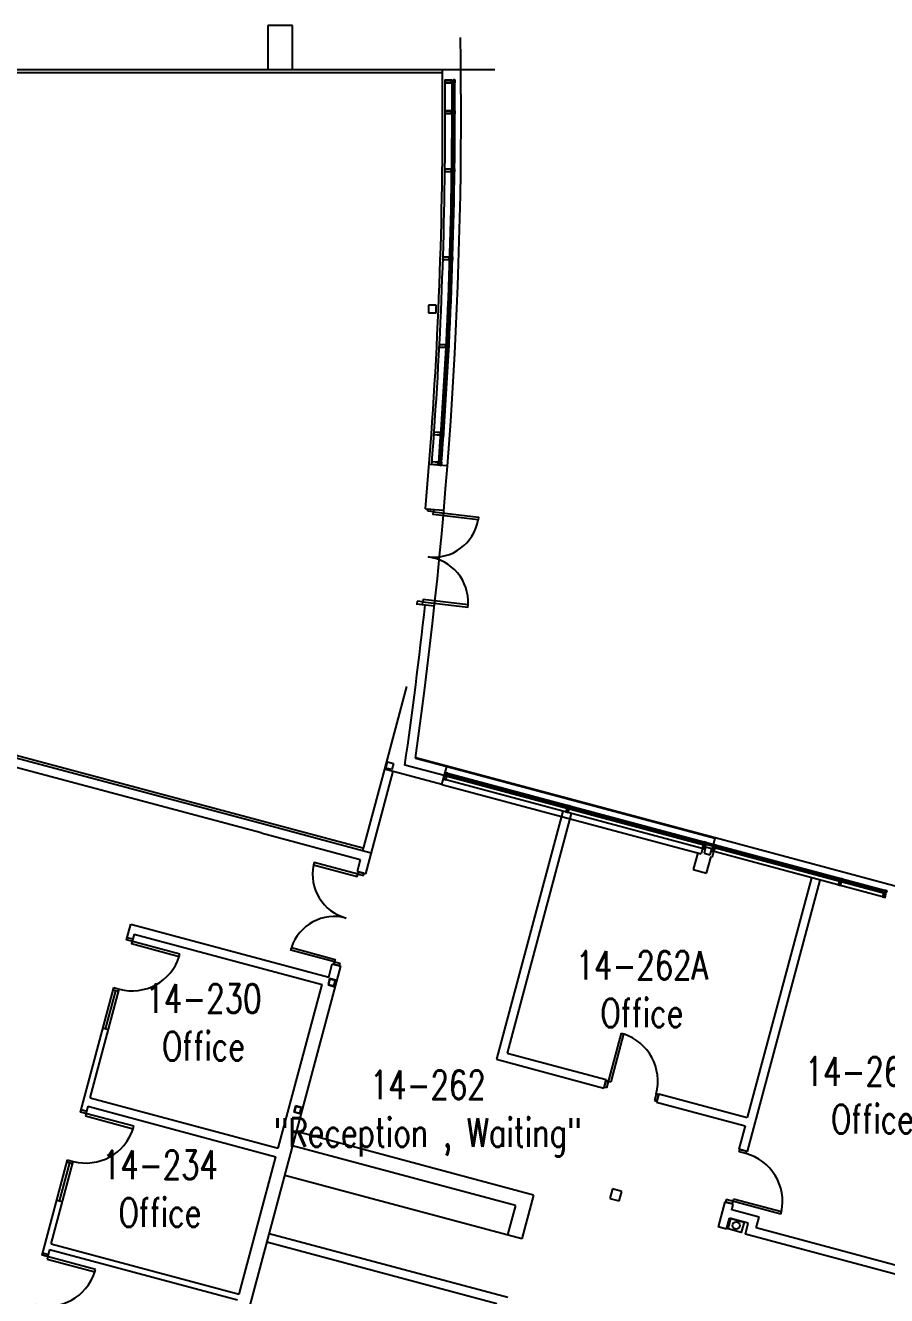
# Model space of a CAD drawing. Extents: x 11182 to 734459, y -1391328 to 152085.
# Drawn here: x 364820 to 382215, y -1370234 to -1344584 of the extents above; entities that cross this region are included whole.
import ezdxf
from ezdxf.enums import TextEntityAlignment as Align

# ---------------------------------------------------------------- set-up
doc = ezdxf.new("R2010")
doc.units = 0
doc.header["$LTSCALE"] = 500
doc.header["$MEASUREMENT"] = 0
for name, color, linetype in [('0_room_data', 7, 'CONTINUOUS'), ('1_Wall_Exist', 251, 'CONTINUOUS'), ('3_Text', 7, 'CONTINUOUS')]:
    doc.layers.add(name, color=color, linetype=linetype)
doc.styles.add('1_200', font='simplex.shx', dxfattribs={"width": 0.75, "height": 460})

# ---------------------------------------------------------------- blocks, each defined once
blk = doc.blocks.new('room_data')
at = {"layer": '3_Text', "style": '1_200', "width": 0.75}
for tag, p in [('ROOMNUM', (0, 0)), ('ROOMUSE', (0, -575))]:
    blk.add_attdef(tag, text='', height=345, dxfattribs=at).set_placement(p, align=Align.MIDDLE_CENTER)

msp = doc.modelspace()

# ---------------------------------------------------------------- linework, layer by layer
at = {"layer": '1_Wall_Exist'}
for p, q in [((370216, -1344584), (369716, -1344584)), ((369716, -1344584), (369716, -1345484)), ((370216, -1345484), (370216, -1344584)), ((374299, -1345484), (352160, -1345484)), ((353765, -1345534), (373247, -1345534)), ((373247, -1345675), (373247, -1345484)), ((373247, -1346305), (373247, -1345675)), ((373300, -1346305), (373300, -1345747)), ((373437, -1346306), (373437, -1345723)), ((373463, -1346306), (373463, -1345723)), ((373464, -1345720), (373464, -1345713)), ((373494, -1346306), (373494, -1345746)), ((373464, -1346329), (373464, -1346345)), ((373457, -1347507), (373457, -1347519)), ((373418, -1349284), (373418, -1349296)), ((373114, -1350233), (372962, -1350233)), ((372962, -1350233), (372962, -1350385)), ((373114, -1350385), (373114, -1350233)), ((372962, -1350385), (373114, -1350385)), ((373345, -1351054), (373344, -1351070)), ((373237, -1352839), (373237, -1352831)), ((373345, -1353477), (372974, -1353449)), ((372900, -1354344), (373271, -1354376)), ((372713, -1356263), (373083, -1356303)), ((371638, -1361202), (354537, -1356623)), ((372516, -1357935), (372070, -1359601)), ((369628, -1360715), (360852, -1358378)), ((369582, -1360887), (362760, -1359073)), ((372102, -1359580), (372135, -1359457)), ((372135, -1359457), (372257, -1359490)), ((372696, -1359380), (373330, -1359550)), ((378750, -1360992), (372706, -1359374)), ((372070, -1359601), (371628, -1361251)), ((372244, -1359647), (371691, -1361714)), ((373233, -1359912), (372070, -1359601)), ((372224, -1359613), (372102, -1359580)), ((372257, -1359490), (372224, -1359613)), ((373281, -1359734), (372483, -1359521)), ((373233, -1359912), (373330, -1359550)), ((373323, -1359708), (373307, -1359704)), ((373315, -1359735), (378526, -1361130)), ((373322, -1359711), (378532, -1361106)), ((373330, -1359550), (378747, -1361000)), ((373347, -1359684), (382170, -1362046)), ((373233, -1359912), (378472, -1361311)), ((378490, -1361205), (373262, -1359805)), ((375674, -1360451), (374332, -1365462)), ((375846, -1360497), (374550, -1365336)), ((371802, -1361297), (369628, -1360715)), ((371581, -1361435), (369579, -1360899)), ((378683, -1361248), (378749, -1361001)), ((385387, -1362768), (378750, -1360992)), ((378497, -1361206), (378469, -1361311)), ((378560, -1361177), (378527, -1361300)), ((378550, -1361108), (378535, -1361104)), ((378553, -1361112), (378553, -1361114)), ((378721, -1361157), (378553, -1361112)), ((378553, -1361114), (378720, -1361158)), ((378683, -1361210), (378560, -1361177)), ((378650, -1361333), (378683, -1361210)), ((382134, -1362180), (378679, -1361255)), ((378696, -1361371), (378724, -1361267)), ((378720, -1361158), (378721, -1361157)), ((378742, -1361159), (378726, -1361155)), ((378733, -1361185), (382172, -1362106)), ((378739, -1361161), (382178, -1362082)), ((371581, -1361435), (371519, -1361668)), ((378400, -1361292), (378309, -1361630)), ((378400, -1361292), (378469, -1361311)), ((378527, -1361300), (378650, -1361333)), ((378578, -1361702), (378668, -1361364)), ((378668, -1361364), (378696, -1361371)), ((371519, -1361668), (371691, -1361714)), ((378309, -1361630), (378578, -1361702)), ((380697, -1361795), (379401, -1366635)), ((380869, -1361842), (379401, -1367323)), ((381297, -1361843), (381282, -1361839)), ((382183, -1362080), (382194, -1362083)), ((366947, -1362731), (370947, -1363802)), ((367015, -1362934), (370811, -1363950)), ((366712, -1380309), (371191, -1363580)), ((370947, -1363802), (371019, -1363534)), ((371019, -1363534), (371191, -1363580)), ((370965, -1363834), (370932, -1363956)), ((371088, -1363866), (370965, -1363834)), ((366130, -1366240), (366717, -1364045)), ((366441, -1364851), (366647, -1364078)), ((369926, -1367257), (370811, -1363950)), ((370932, -1363956), (371055, -1363989)), ((370972, -1363845), (370944, -1363950)), ((370944, -1363950), (371048, -1363977)), ((371076, -1363873), (370972, -1363845)), ((371048, -1363977), (371076, -1363873)), ((371055, -1363989), (371088, -1363866)), ((366498, -1364866), (366384, -1364835)), ((376853, -1364937), (376559, -1366039)), ((374550, -1365336), (376551, -1365872)), ((374332, -1365462), (376505, -1366044)), ((376551, -1365872), (376505, -1366044)), ((366130, -1366240), (369926, -1367257)), ((370277, -1366403), (370244, -1366526)), ((370400, -1366436), (370277, -1366403)), ((377614, -1366157), (377568, -1366328)), ((377568, -1366328), (379355, -1366807)), ((377614, -1366157), (379401, -1366635)), ((366083, -1366412), (366032, -1366606)), ((366083, -1366412), (369880, -1367429)), ((370244, -1366526), (370367, -1366559)), ((370283, -1366413), (370254, -1366520)), ((370254, -1366520), (370361, -1366549)), ((370390, -1366442), (370283, -1366413)), ((370361, -1366549), (370390, -1366442)), ((370367, -1366559), (370400, -1366436)), ((379355, -1366807), (379229, -1367277)), ((375085, -1368205), (370296, -1366923)), ((369136, -1370207), (369880, -1367429)), ((374717, -1368417), (370218, -1367212)), ((379401, -1367323), (379229, -1367277)), ((365340, -1369191), (365786, -1367523)), ((365509, -1368329), (365716, -1367556)), ((374848, -1369088), (370059, -1367806)), ((376675, -1368078), (376623, -1368271)), ((376868, -1368130), (376675, -1368078)), ((376816, -1368323), (376868, -1368130)), ((365566, -1368344), (365452, -1368314)), ((374717, -1368417), (374558, -1369010)), ((375085, -1368205), (374848, -1369088)), ((376623, -1368271), (376816, -1368323)), ((378945, -1368340), (378810, -1368845)), ((379117, -1368386), (378945, -1368340)), ((380078, -1368591), (378976, -1368296)), ((379086, -1368500), (379117, -1368386)), ((378982, -1368891), (379040, -1368672)), ((379421, -1368774), (379040, -1368672)), ((379639, -1368648), (379086, -1368500)), ((379580, -1368867), (379639, -1368648)), ((378982, -1368891), (378810, -1368845)), ((379362, -1368993), (379421, -1368774)), ((383107, -1369811), (379580, -1368867)), ((365340, -1369191), (369136, -1370207)), ((374344, -1370400), (369698, -1369156)), ((374562, -1370274), (369744, -1368984)), ((383061, -1369983), (379362, -1368993)), ((365309, -1369305), (365257, -1369498)), ((365309, -1369305), (369106, -1370321))]:
    msp.add_line(p, q, dxfattribs=at)
at = {"layer": '1_Wall_Exist', "elevation": 0}
for points in [[(373470, -1345725), (373428, -1345725), (373428, -1345743, -0.414214), (373428, -1345744), (373427, -1345744), (373427, -1345743), (373424, -1345743, 0.414214), (373422, -1345745), (373422, -1345745, 0.414214), (373424, -1345747), (373427, -1345747), (373427, -1345746), (373428, -1345746, -0.414214), (373428, -1345747), (373428, -1345749), (373300, -1345749), (373300, -1345685), (373428, -1345685), (373428, -1345686), (373427, -1345687), (373427, -1345687), (373427, -1345686), (373424, -1345686, 0.414214), (373422, -1345688), (373422, -1345689, 0.414214), (373424, -1345690), (373427, -1345690), (373427, -1345689), (373427, -1345689, -0.414214), (373428, -1345690), (373428, -1345709), (373464, -1345709), (373464, -1345713), (373464, -1345713), (373463, -1345714), (373463, -1345714), (373462, -1345713), (373462, -1345713), (373461, -1345714), (373461, -1345714), (373461, -1345713), (373460, -1345713), (373460, -1345714), (373460, -1345714), (373459, -1345713), (373459, -1345713), (373458, -1345714), (373458, -1345714), (373457, -1345713), (373457, -1345713), (373457, -1345714), (373456, -1345714), (373456, -1345713), (373456, -1345713), (373455, -1345714), (373455, -1345714), (373454, -1345713), (373454, -1345713), (373453, -1345714), (373453, -1345714), (373453, -1345713), (373452, -1345713), (373452, -1345714), (373452, -1345714), (373451, -1345713), (373451, -1345713), (373450, -1345714), (373450, -1345714), (373449, -1345713), (373449, -1345713), (373449, -1345714), (373448, -1345714), (373448, -1345713, 0.627131), (373449, -1345720), (373449, -1345720), (373449, -1345720), (373450, -1345720), (373450, -1345720), (373451, -1345720), (373451, -1345720), (373452, -1345720), (373452, -1345720), (373452, -1345720), (373453, -1345720), (373453, -1345720), (373453, -1345720), (373454, -1345720), (373454, -1345720), (373455, -1345720), (373455, -1345720), (373456, -1345720), (373456, -1345720), (373456, -1345720), (373457, -1345720), (373457, -1345720), (373457, -1345720), (373458, -1345720), (373458, -1345720), (373459, -1345720), (373459, -1345720), (373460, -1345720), (373460, -1345720), (373460, -1345720), (373461, -1345720), (373461, -1345720), (373461, -1345720), (373462, -1345720), (373462, -1345720), (373463, -1345720), (373463, -1345720), (373464, -1345720), (373464, -1345720), (373464, -1345720), (373464, -1345725)], [(373470, -1345721), (373466, -1345721, -0.414214), (373465, -1345720), (373465, -1345713, -0.414214), (373466, -1345713), (373470, -1345713), (373470, -1345709), (373464, -1345709)], [(373473, -1345686, 1), (373476, -1345687), (373484, -1345690, -0.297334), (373484, -1345691), (373484, -1345692, -0.541623), (373483, -1345693), (373479, -1345691, 0.104064), (373478, -1345691), (373475, -1345691, 0.414214), (373474, -1345692), (373474, -1345716), (373473, -1345717), (373474, -1345717), (373474, -1345741, 0.414214), (373475, -1345742), (373478, -1345742), (373479, -1345742), (373483, -1345740, -0.541623), (373484, -1345741), (373484, -1345742, -0.297334), (373484, -1345743), (373476, -1345746, 1), (373473, -1345747), (373470, -1345747), (373468, -1345746), (373468, -1345746), (373470, -1345746), (373470, -1345687), (373468, -1345687), (373468, -1345687), (373470, -1345686), (373473, -1345686)], [(373473, -1345686, 1.25595), (373476, -1345687), (373492, -1345687), (373492, -1345746), (373476, -1345746, 1.25595), (373473, -1345747), (373471, -1345747, 0.36397), (373470, -1345748), (373470, -1345748), (373494, -1345748), (373494, -1345685), (373470, -1345685), (373470, -1345685, 0.36397), (373471, -1345686)]]:
    msp.add_lwpolyline(points, format="xyb", dxfattribs=at)
for points in [[(373419, -1345743), (373419, -1345745), (373304, -1345746), (373303, -1345688), (373419, -1345688), (373419, -1345691, 0.414214), (373422, -1345693), (373425, -1345693), (373425, -1345740), (373422, -1345740, 0.414214)], [(373442, -1345720, -0.414214), (373441, -1345721), (373429, -1345721, -0.414214), (373428, -1345720), (373428, -1345713, -0.414214), (373429, -1345712), (373441, -1345712, -0.414214), (373442, -1345713)]]:
    msp.add_lwpolyline(points, format="xyb", close=True, dxfattribs=at)
for points in [[(373464, -1345722), (373464, -1345725)], [(376853, -1364937), (376902, -1364950), (376643, -1365916)], [(376559, -1366039), (376510, -1366026), (376546, -1365890), (376643, -1365916)], [(378976, -1368296), (378963, -1368345), (379099, -1368381), (379124, -1368284)], [(380078, -1368591), (380090, -1368543), (379124, -1368284)]]:
    msp.add_lwpolyline(points, dxfattribs=at)
at = {"layer": '1_Wall_Exist'}
for points in [[(373470, -1346345), (373428, -1346345), (373428, -1346364, -0.414214), (373427, -1346364), (373427, -1346364), (373427, -1346364), (373424, -1346364, 0.414214), (373422, -1346365), (373422, -1346366, 0.414214), (373424, -1346368), (373427, -1346368), (373427, -1346367), (373427, -1346367, -0.414214), (373428, -1346368), (373428, -1346369), (373300, -1346369), (373300, -1346305), (373428, -1346305), (373428, -1346307), (373427, -1346308), (373427, -1346308), (373427, -1346307), (373424, -1346307, 0.414214), (373422, -1346309), (373422, -1346309, 0.414214), (373424, -1346311), (373427, -1346311), (373427, -1346310), (373427, -1346310, -0.414214), (373428, -1346311), (373428, -1346329), (373470, -1346329)], [(373464, -1346334), (373463, -1346334), (373463, -1346334), (373463, -1346334), (373462, -1346334), (373462, -1346334), (373461, -1346334), (373461, -1346334), (373461, -1346334), (373460, -1346334), (373460, -1346334), (373459, -1346334), (373459, -1346334), (373459, -1346334), (373458, -1346334), (373458, -1346334), (373457, -1346334), (373457, -1346334), (373457, -1346334), (373456, -1346334), (373456, -1346334), (373455, -1346334), (373455, -1346334), (373455, -1346334), (373454, -1346334), (373454, -1346334), (373453, -1346334), (373453, -1346334), (373453, -1346334), (373452, -1346334), (373452, -1346334), (373451, -1346334), (373451, -1346334), (373451, -1346334), (373450, -1346334), (373450, -1346334), (373449, -1346334), (373449, -1346334), (373449, -1346334), (373448, -1346334), (373448, -1346334, 0.627131), (373449, -1346341), (373449, -1346340), (373449, -1346340), (373450, -1346341), (373450, -1346341), (373451, -1346340), (373451, -1346340), (373451, -1346341), (373452, -1346341), (373452, -1346340), (373453, -1346340), (373453, -1346341), (373453, -1346341), (373454, -1346340), (373454, -1346340), (373455, -1346341), (373455, -1346341), (373455, -1346340), (373456, -1346340), (373456, -1346341), (373457, -1346341), (373457, -1346340), (373457, -1346340), (373458, -1346341), (373458, -1346341), (373459, -1346340), (373459, -1346340), (373459, -1346341), (373460, -1346341), (373460, -1346340), (373461, -1346340), (373461, -1346341), (373461, -1346341), (373462, -1346340), (373462, -1346340), (373463, -1346341), (373463, -1346341), (373463, -1346340), (373464, -1346340), (373464, -1346341)], [(373470, -1346341), (373466, -1346341, -0.414214), (373465, -1346341), (373465, -1346334, -0.414214), (373466, -1346333), (373470, -1346333)], [(373473, -1346368), (373470, -1346368), (373468, -1346367), (373468, -1346367), (373470, -1346367), (373470, -1346308), (373468, -1346308), (373468, -1346307), (373470, -1346306), (373473, -1346307, 1), (373476, -1346307), (373484, -1346311, -0.297334), (373484, -1346312), (373484, -1346313, -0.541623), (373483, -1346314), (373479, -1346312, 0.104064), (373478, -1346312), (373474, -1346312, 0.414214), (373473, -1346313), (373474, -1346337), (373473, -1346337), (373474, -1346338), (373474, -1346362, 0.414214), (373475, -1346363), (373478, -1346363), (373479, -1346363), (373483, -1346361, -0.541623), (373484, -1346362), (373484, -1346363, -0.297334), (373484, -1346364), (373476, -1346367, 1), (373473, -1346368)], [(373471, -1346368, 0.36397), (373470, -1346369), (373470, -1346369), (373494, -1346369), (373494, -1346306), (373470, -1346306), (373470, -1346306, 0.36397), (373471, -1346307), (373473, -1346307), (373476, -1346307), (373492, -1346307), (373492, -1346367), (373476, -1346367, 1.25595), (373473, -1346368)], [(373463, -1347519), (373421, -1347519), (373421, -1347537, -0.414214), (373420, -1347538), (373420, -1347538), (373420, -1347537), (373417, -1347537, 0.414214), (373415, -1347539), (373415, -1347540, 0.414214), (373417, -1347541), (373420, -1347541), (373420, -1347541), (373420, -1347541, -0.414214), (373421, -1347541), (373421, -1347543), (373293, -1347541), (373294, -1347477), (373422, -1347479), (373422, -1347480), (373421, -1347481), (373420, -1347481), (373420, -1347480), (373417, -1347480, 0.414214), (373416, -1347482), (373416, -1347483, 0.414214), (373417, -1347484), (373420, -1347484), (373420, -1347484), (373421, -1347484, -0.414214), (373422, -1347485), (373421, -1347503), (373463, -1347503)], [(373457, -1347503), (373457, -1347507), (373457, -1347507), (373456, -1347508), (373456, -1347508), (373455, -1347507), (373455, -1347507), (373454, -1347508), (373454, -1347508), (373454, -1347507), (373453, -1347507), (373453, -1347508), (373453, -1347508), (373452, -1347507), (373452, -1347507), (373451, -1347508), (373451, -1347508), (373450, -1347507), (373450, -1347507), (373450, -1347508), (373449, -1347508), (373449, -1347507), (373449, -1347507), (373448, -1347508), (373448, -1347508), (373447, -1347507), (373447, -1347507), (373446, -1347508), (373446, -1347508), (373446, -1347507), (373445, -1347507), (373445, -1347508), (373445, -1347508), (373444, -1347507), (373444, -1347507), (373443, -1347508), (373443, -1347508), (373442, -1347507), (373442, -1347507), (373442, -1347508), (373441, -1347508), (373441, -1347508, 0.627131), (373442, -1347515), (373442, -1347514), (373442, -1347514), (373443, -1347515), (373443, -1347515), (373444, -1347514), (373444, -1347514), (373444, -1347515), (373445, -1347515), (373445, -1347514), (373446, -1347514), (373446, -1347515), (373446, -1347515), (373447, -1347514), (373447, -1347514), (373448, -1347515), (373448, -1347515), (373448, -1347514), (373449, -1347514), (373449, -1347515), (373450, -1347515), (373450, -1347514), (373450, -1347514), (373451, -1347515), (373451, -1347515), (373452, -1347514), (373452, -1347514), (373452, -1347515), (373453, -1347515), (373453, -1347514), (373454, -1347514), (373454, -1347515), (373454, -1347515), (373455, -1347514), (373455, -1347514), (373456, -1347515), (373456, -1347515), (373456, -1347514), (373457, -1347514), (373457, -1347515)], [(373463, -1347515), (373459, -1347515, -0.414214), (373458, -1347515), (373458, -1347508, -0.414214), (373459, -1347507), (373463, -1347507)], [(373424, -1349296), (373382, -1349295), (373381, -1349313, -0.414214), (373381, -1349314), (373380, -1349314), (373380, -1349313), (373377, -1349313, 0.414214), (373375, -1349315), (373375, -1349316, 0.414214), (373377, -1349317), (373380, -1349317), (373380, -1349317), (373380, -1349317, -0.414214), (373381, -1349318), (373381, -1349319), (373253, -1349315), (373255, -1349251), (373383, -1349255), (373383, -1349257), (373382, -1349257), (373382, -1349257), (373382, -1349257), (373379, -1349257, 0.414214), (373377, -1349258), (373377, -1349259, 0.414214), (373379, -1349261), (373382, -1349261), (373382, -1349260), (373382, -1349260, -0.414214), (373383, -1349261), (373382, -1349279), (373424, -1349280)], [(373418, -1349280), (373418, -1349284), (373417, -1349284), (373417, -1349285), (373417, -1349285), (373416, -1349284), (373416, -1349284), (373415, -1349285), (373415, -1349285), (373415, -1349284), (373414, -1349284), (373414, -1349285), (373413, -1349285), (373413, -1349284), (373413, -1349284), (373412, -1349285), (373412, -1349285), (373411, -1349284), (373411, -1349284), (373411, -1349285), (373410, -1349285), (373410, -1349284), (373409, -1349284), (373409, -1349285), (373409, -1349285), (373408, -1349284), (373408, -1349284), (373407, -1349285), (373407, -1349285), (373407, -1349284), (373406, -1349284), (373406, -1349285), (373405, -1349285), (373405, -1349284), (373405, -1349284), (373404, -1349285), (373404, -1349285), (373403, -1349284), (373403, -1349284), (373403, -1349285), (373402, -1349285), (373402, -1349284, 0.627131), (373403, -1349291), (373403, -1349291), (373403, -1349291), (373404, -1349292), (373404, -1349292), (373404, -1349291), (373405, -1349291), (373405, -1349292), (373406, -1349292), (373406, -1349291), (373406, -1349291), (373407, -1349292), (373407, -1349292), (373408, -1349291), (373408, -1349291), (373408, -1349292), (373409, -1349292), (373409, -1349291), (373410, -1349291), (373410, -1349292), (373410, -1349292), (373411, -1349291), (373411, -1349291), (373412, -1349292), (373412, -1349292), (373412, -1349291), (373413, -1349291), (373413, -1349292), (373414, -1349292), (373414, -1349291), (373414, -1349291), (373415, -1349292), (373415, -1349292), (373416, -1349291), (373416, -1349291), (373416, -1349292), (373417, -1349292), (373417, -1349291), (373418, -1349291), (373418, -1349292)], [(373424, -1349296), (373424, -1349292), (373420, -1349292, -0.414214), (373419, -1349291), (373419, -1349285, -0.414214), (373420, -1349284), (373424, -1349284)], [(373350, -1351070), (373308, -1351068), (373307, -1351086, -0.414214), (373307, -1351087), (373306, -1351087), (373306, -1351086), (373303, -1351086, 0.414214), (373301, -1351088), (373301, -1351088, 0.414214), (373303, -1351090), (373306, -1351090), (373306, -1351090), (373306, -1351090, -0.414214), (373307, -1351090), (373307, -1351092), (373179, -1351085), (373183, -1351022), (373310, -1351028), (373310, -1351030), (373310, -1351030), (373309, -1351030), (373309, -1351030), (373306, -1351029, 0.414214), (373304, -1351031), (373304, -1351032, 0.414214), (373306, -1351033), (373309, -1351034), (373309, -1351033), (373309, -1351033, -0.414214), (373310, -1351034), (373309, -1351052), (373351, -1351054)], [(373345, -1351058), (373344, -1351058), (373344, -1351059), (373343, -1351059), (373343, -1351058), (373343, -1351058), (373342, -1351059), (373342, -1351059), (373341, -1351058), (373341, -1351058), (373340, -1351059), (373340, -1351059), (373340, -1351058), (373339, -1351058), (373339, -1351059), (373339, -1351059), (373338, -1351058), (373338, -1351058), (373337, -1351059), (373337, -1351058), (373336, -1351058), (373336, -1351058), (373336, -1351058), (373335, -1351058), (373335, -1351058), (373335, -1351058), (373334, -1351058), (373334, -1351058), (373333, -1351057), (373333, -1351057), (373332, -1351058), (373332, -1351058), (373332, -1351057), (373331, -1351057), (373331, -1351058), (373331, -1351058), (373330, -1351057), (373330, -1351057), (373329, -1351058), (373329, -1351058), (373329, -1351058, 0.627131), (373329, -1351065), (373329, -1351064), (373330, -1351064), (373330, -1351065), (373330, -1351065), (373331, -1351064), (373331, -1351064), (373332, -1351065), (373332, -1351065), (373333, -1351064), (373333, -1351064), (373333, -1351065), (373334, -1351065), (373334, -1351064), (373335, -1351064), (373335, -1351065), (373335, -1351065), (373336, -1351064), (373336, -1351064), (373337, -1351065), (373337, -1351065), (373337, -1351064), (373338, -1351064), (373338, -1351065), (373338, -1351065), (373339, -1351065), (373339, -1351065), (373340, -1351065), (373340, -1351065), (373341, -1351065), (373341, -1351065), (373341, -1351065), (373342, -1351066), (373342, -1351065), (373343, -1351065), (373343, -1351066), (373343, -1351066), (373344, -1351065), (373344, -1351065), (373345, -1351066)], [(373351, -1351066), (373346, -1351066, -0.414214), (373346, -1351065), (373346, -1351059, -0.414214), (373347, -1351058), (373351, -1351058)], [(373352, -1351093), (373349, -1351093), (373347, -1351092), (373347, -1351091), (373349, -1351091), (373352, -1351033), (373350, -1351033), (373350, -1351032), (373352, -1351031), (373355, -1351032, 1), (373358, -1351033), (373366, -1351036, -0.297334), (373366, -1351037), (373366, -1351039, -0.541623), (373365, -1351039), (373360, -1351037, 0.104064), (373360, -1351037), (373356, -1351037, 0.414214), (373355, -1351038), (373354, -1351062), (373353, -1351062), (373354, -1351063), (373353, -1351087, 0.414214), (373354, -1351088), (373357, -1351088), (373358, -1351088), (373362, -1351086, -0.541623), (373363, -1351087), (373363, -1351088, -0.297334), (373363, -1351089), (373355, -1351092, 1), (373352, -1351093)], [(373350, -1351093, 0.36397), (373349, -1351094), (373349, -1351094), (373373, -1351095), (373376, -1351032), (373352, -1351030), (373352, -1351031, 0.36397), (373353, -1351031), (373355, -1351032), (373358, -1351033), (373374, -1351033), (373371, -1351093), (373355, -1351092, 1.25595), (373352, -1351093)], [(373243, -1352866), (373241, -1352867), (373239, -1352865), (373239, -1352865), (373241, -1352865), (373245, -1352807), (373243, -1352806), (373243, -1352806), (373245, -1352805), (373248, -1352806, 1), (373251, -1352806), (373258, -1352810, -0.297334), (373259, -1352811), (373259, -1352813, -0.541623), (373257, -1352813), (373253, -1352811, 0.104064), (373253, -1352811), (373249, -1352811, 0.414214), (373248, -1352812), (373246, -1352836), (373246, -1352836), (373246, -1352836), (373244, -1352860, 0.414214), (373245, -1352861), (373249, -1352862), (373249, -1352862), (373254, -1352860, -0.541623), (373255, -1352861), (373255, -1352862, -0.297334), (373254, -1352863), (373247, -1352866, 1), (373243, -1352866)], [(373241, -1352867, 0.36397), (373241, -1352867), (373241, -1352867), (373264, -1352869), (373269, -1352806), (373245, -1352804), (373245, -1352804, 0.36397), (373246, -1352805), (373248, -1352806), (373251, -1352806), (373267, -1352808), (373263, -1352867), (373247, -1352866, 1.25595), (373243, -1352866)], [(373237, -1352840), (373236, -1352843), (373242, -1352844), (373243, -1352840), (373238, -1352839, -0.414214), (373238, -1352839), (373238, -1352832, -0.414214), (373239, -1352831), (373243, -1352832), (373244, -1352828), (373238, -1352827)], [(373198, -1353442), (373156, -1353439), (373155, -1353457, -0.414214), (373154, -1353458), (373154, -1353458), (373154, -1353457), (373151, -1353457, 0.414214), (373149, -1353458), (373149, -1353459, 0.414214), (373150, -1353461), (373153, -1353461), (373153, -1353460), (373154, -1353460, -0.414214), (373155, -1353461), (373155, -1353463), (373027, -1353453), (373032, -1353389), (373159, -1353399), (373159, -1353400), (373159, -1353401), (373158, -1353401), (373158, -1353400), (373155, -1353400, 0.414214), (373153, -1353402), (373153, -1353402, 0.414214), (373155, -1353404), (373158, -1353404), (373158, -1353404), (373158, -1353404, -0.414214), (373159, -1353405), (373158, -1353423), (373199, -1353426)], [(373193, -1353430), (373192, -1353430), (373192, -1353430), (373192, -1353430), (373191, -1353430), (373191, -1353430), (373190, -1353430), (373190, -1353430), (373190, -1353429), (373189, -1353429), (373189, -1353430), (373188, -1353430), (373188, -1353429), (373188, -1353429), (373187, -1353430), (373187, -1353430), (373186, -1353429), (373186, -1353429), (373185, -1353430), (373185, -1353430), (373185, -1353429), (373184, -1353429), (373184, -1353430), (373184, -1353430), (373183, -1353429), (373183, -1353429), (373182, -1353430), (373182, -1353430), (373182, -1353429), (373181, -1353429), (373181, -1353430), (373180, -1353430), (373180, -1353429), (373180, -1353429), (373179, -1353429), (373179, -1353429), (373178, -1353429), (373178, -1353429), (373178, -1353429), (373177, -1353429), (373177, -1353429, 0.627131), (373177, -1353436), (373178, -1353435), (373178, -1353435), (373178, -1353436), (373179, -1353436), (373179, -1353435), (373179, -1353435), (373180, -1353436), (373180, -1353436), (373181, -1353436), (373181, -1353436), (373181, -1353436), (373182, -1353436), (373182, -1353436), (373183, -1353436), (373183, -1353437), (373183, -1353437), (373184, -1353436), (373184, -1353436), (373185, -1353437), (373185, -1353437), (373186, -1353436), (373186, -1353436), (373186, -1353437), (373187, -1353437), (373187, -1353436), (373187, -1353436), (373188, -1353437), (373188, -1353437), (373189, -1353436), (373189, -1353436), (373189, -1353437), (373190, -1353437), (373190, -1353436), (373191, -1353436), (373191, -1353437), (373191, -1353437), (373192, -1353436), (373192, -1353436), (373193, -1353437)], [(373199, -1353438), (373194, -1353438, -0.414214), (373194, -1353437), (373194, -1353430, -0.414214), (373195, -1353430), (373199, -1353430)], [(373204, -1353404, 1), (373207, -1353405), (373214, -1353409, -0.297334), (373215, -1353409), (373215, -1353411, -0.541623), (373213, -1353412), (373209, -1353409, 0.104064), (373209, -1353409), (373205, -1353409, 0.414214), (373204, -1353410), (373202, -1353434), (373202, -1353434), (373202, -1353435), (373200, -1353458, 0.414214), (373201, -1353460), (373205, -1353460), (373205, -1353460), (373210, -1353458, -0.541623), (373211, -1353459), (373211, -1353461, -0.297334), (373210, -1353461), (373202, -1353464, 1), (373199, -1353464), (373197, -1353465), (373195, -1353464), (373195, -1353463), (373197, -1353463), (373201, -1353405), (373199, -1353405), (373199, -1353404), (373201, -1353403), (373204, -1353404)], [(373204, -1353404, 1.25595), (373207, -1353405), (373223, -1353406), (373219, -1353465), (373203, -1353464, 1.25595), (373199, -1353465), (373197, -1353465, 0.36397), (373196, -1353465), (373196, -1353466), (373220, -1353468), (373225, -1353404), (373201, -1353402), (373201, -1353402, 0.36397), (373202, -1353403)]]:
    msp.add_lwpolyline(points, format="xyb", dxfattribs=at)
for points in [[(373419, -1346363), (373419, -1346366), (373303, -1346366), (373303, -1346309), (373419, -1346309), (373419, -1346311, 0.414214), (373422, -1346314), (373425, -1346314), (373425, -1346361), (373422, -1346361, 0.414214)], [(373442, -1346341, -0.414214), (373441, -1346342), (373429, -1346342, -0.414214), (373428, -1346341), (373428, -1346334, -0.414214), (373429, -1346333), (373441, -1346333, -0.414214), (373442, -1346334)], [(373412, -1347537), (373412, -1347540), (373296, -1347538), (373297, -1347481), (373412, -1347482), (373412, -1347485, 0.414214), (373415, -1347488), (373418, -1347488), (373418, -1347534), (373415, -1347534, 0.414214)], [(373435, -1347515, -0.414214), (373434, -1347516), (373422, -1347516, -0.414214), (373421, -1347515), (373421, -1347507, -0.414214), (373422, -1347506), (373434, -1347506, -0.414214), (373435, -1347507)], [(373471, -1347537, 0.104064), (373471, -1347537), (373476, -1347535, -0.541623), (373477, -1347536), (373477, -1347537, -0.297334), (373476, -1347538), (373469, -1347541, 1), (373466, -1347542), (373463, -1347542), (373461, -1347541), (373461, -1347541), (373463, -1347541), (373464, -1347482), (373462, -1347482), (373462, -1347481), (373464, -1347480), (373466, -1347481, 1), (373470, -1347482), (373477, -1347485, -0.297334), (373478, -1347486), (373478, -1347487, -0.541623), (373476, -1347488), (373472, -1347486, 0.104064), (373472, -1347486), (373468, -1347486, 0.414214), (373467, -1347487), (373467, -1347511), (373466, -1347511), (373466, -1347512), (373466, -1347536, 0.414214), (373467, -1347537)], [(373467, -1347481, 1.25595), (373470, -1347482), (373486, -1347482), (373485, -1347542), (373469, -1347541, 1.25595), (373466, -1347542), (373464, -1347542, 0.36397), (373463, -1347543), (373463, -1347543), (373487, -1347543), (373488, -1347480), (373464, -1347480), (373464, -1347480, 0.36397), (373464, -1347481)], [(373372, -1349313), (373372, -1349316), (373257, -1349312), (373258, -1349254), (373374, -1349258), (373374, -1349261, 0.414214), (373377, -1349264), (373380, -1349264), (373378, -1349310), (373375, -1349310, 0.414214)], [(373396, -1349291, -0.414214), (373395, -1349292), (373383, -1349292, -0.414214), (373382, -1349291), (373382, -1349283, -0.414214), (373383, -1349282), (373395, -1349283, -0.414214), (373396, -1349284)], [(373431, -1349314, 0.104064), (373432, -1349314), (373436, -1349312, -0.541623), (373437, -1349313), (373437, -1349314, -0.297334), (373437, -1349315), (373429, -1349318, 1), (373426, -1349319), (373423, -1349319), (373421, -1349318), (373421, -1349318), (373423, -1349318), (373425, -1349259), (373423, -1349259), (373423, -1349258), (373425, -1349257), (373428, -1349258, 1), (373431, -1349259), (373438, -1349262, -0.297334), (373439, -1349263), (373439, -1349265, -0.541623), (373437, -1349265), (373433, -1349263, 0.104064), (373433, -1349263), (373429, -1349263, 0.414214), (373428, -1349264), (373427, -1349288), (373427, -1349288), (373427, -1349289), (373427, -1349313, 0.414214), (373428, -1349314)], [(373428, -1349258, 1.25595), (373431, -1349259), (373447, -1349259), (373445, -1349319), (373429, -1349318, 1.25595), (373426, -1349319), (373424, -1349319, 0.36397), (373423, -1349320), (373423, -1349320), (373447, -1349321), (373449, -1349257), (373425, -1349257), (373425, -1349257, 0.36397), (373426, -1349258)], [(373298, -1351086), (373298, -1351088), (373183, -1351082), (373186, -1351025), (373301, -1351031), (373301, -1351033, 0.414214), (373304, -1351037), (373307, -1351037), (373304, -1351083), (373301, -1351083, 0.414214)], [(373323, -1351065, -0.414214), (373322, -1351065), (373310, -1351065, -0.414214), (373309, -1351064), (373309, -1351056, -0.414214), (373310, -1351055), (373322, -1351056, -0.414214), (373323, -1351057)], [(373203, -1352802, -0.414214), (373203, -1352803), (373202, -1352803), (373202, -1352802), (373199, -1352802, 0.414214), (373197, -1352803), (373197, -1352804, 0.414214), (373199, -1352806), (373202, -1352806), (373202, -1352805), (373202, -1352805, -0.414214), (373203, -1352806), (373202, -1352825), (373238, -1352827), (373237, -1352831), (373237, -1352831), (373236, -1352832), (373236, -1352832), (373235, -1352831), (373235, -1352831), (373234, -1352832), (373234, -1352832), (373234, -1352831), (373233, -1352831), (373233, -1352832), (373232, -1352832), (373232, -1352831), (373232, -1352831), (373231, -1352832), (373231, -1352832), (373230, -1352831), (373230, -1352831), (373230, -1352832), (373229, -1352832), (373229, -1352831), (373229, -1352831), (373228, -1352832), (373228, -1352832), (373227, -1352831), (373227, -1352831), (373226, -1352831), (373226, -1352831), (373226, -1352831), (373225, -1352831), (373225, -1352831), (373224, -1352831), (373224, -1352830), (373224, -1352830), (373223, -1352831), (373223, -1352831), (373222, -1352830), (373222, -1352830), (373222, -1352831), (373221, -1352831), (373221, -1352831, 0.627131), (373221, -1352838), (373222, -1352837), (373222, -1352837), (373222, -1352838), (373223, -1352838), (373223, -1352837), (373224, -1352837), (373224, -1352838), (373224, -1352838), (373225, -1352837), (373225, -1352837), (373226, -1352838), (373226, -1352838), (373226, -1352837), (373227, -1352837), (373227, -1352838), (373227, -1352838), (373228, -1352838), (373228, -1352838), (373229, -1352838), (373229, -1352838), (373230, -1352838), (373230, -1352838), (373230, -1352839), (373231, -1352839), (373231, -1352838), (373232, -1352838), (373232, -1352839), (373232, -1352839), (373233, -1352838), (373233, -1352838), (373234, -1352839), (373234, -1352839), (373234, -1352838), (373235, -1352838), (373235, -1352839), (373235, -1352839), (373236, -1352838), (373236, -1352838), (373237, -1352839), (373236, -1352843), (373201, -1352840), (373199, -1352859, -0.414214), (373198, -1352859), (373198, -1352859), (373198, -1352859), (373195, -1352858, 0.414214), (373193, -1352860), (373193, -1352861, 0.414214), (373194, -1352862), (373198, -1352863), (373198, -1352862), (373198, -1352862, -0.414214), (373199, -1352863), (373199, -1352864), (373071, -1352854), (373076, -1352791), (373204, -1352801)], [(373190, -1352858), (373190, -1352860), (373074, -1352852), (373079, -1352794), (373194, -1352803), (373194, -1352806, 0.414214), (373197, -1352809), (373200, -1352809), (373196, -1352855), (373193, -1352855, 0.414214)], [(373215, -1352837, -0.414214), (373214, -1352838), (373202, -1352837, -0.414214), (373201, -1352836), (373201, -1352829, -0.414214), (373202, -1352828), (373214, -1352829, -0.414214), (373215, -1352830)], [(373146, -1353456), (373146, -1353459), (373030, -1353450), (373035, -1353392), (373150, -1353401), (373150, -1353404, 0.414214), (373153, -1353407), (373156, -1353407), (373152, -1353454), (373149, -1353453, 0.414214)], [(373171, -1353436, -0.414214), (373170, -1353437), (373158, -1353436, -0.414214), (373157, -1353435), (373157, -1353427, -0.414214), (373158, -1353426), (373170, -1353427, -0.414214), (373171, -1353428)]]:
    msp.add_lwpolyline(points, format="xyb", close=True, dxfattribs=at)
for points in [[(373194, -1353426), (373192, -1353441)], [(367942, -1363337), (366862, -1363048), (366947, -1362731)], [(366875, -1363000), (366989, -1363030)], [(367015, -1362934), (366963, -1363127), (367929, -1363386), (367942, -1363337)], [(367011, -1366816), (365931, -1366527), (366603, -1364014)], [(366704, -1364093), (366590, -1364063)], [(366603, -1364014), (366717, -1364045)], [(365944, -1366478), (366058, -1366509)], [(366032, -1366606), (366998, -1366864), (367011, -1366816)], [(366236, -1369708), (365156, -1369419), (365672, -1367493)], [(365773, -1367572), (365659, -1367541)], [(365672, -1367493), (365786, -1367523)], [(365169, -1369371), (365283, -1369401)], [(365257, -1369498), (366223, -1369756), (366236, -1369708)]]:
    msp.add_lwpolyline(points, dxfattribs=at)
for points in [[(372950, -1354395), (372956, -1354345), (373069, -1354358), (373063, -1354409)], [(373966, -1354567), (373057, -1354459), (373063, -1354409), (373972, -1354517)], [(372733, -1356213), (372727, -1356263), (372841, -1356277), (372847, -1356226)], [(373761, -1356284), (372853, -1356176), (372847, -1356226), (373755, -1356335)], [(370639, -1361537), (371523, -1361774), (371536, -1361725), (370652, -1361488)], [(371646, -1361754), (371659, -1361705), (371549, -1361676), (371536, -1361725)], [(370192, -1363207), (371076, -1363444), (371063, -1363493), (370179, -1363257)], [(371173, -1363523), (371160, -1363572), (371050, -1363542), (371063, -1363493)]]:
    msp.add_lwpolyline(points, close=True, dxfattribs=at)
at = {"layer": '1_Wall_Exist', "flags": 128}
for points in [[(373309, -1359698), (373298, -1359739), (373286, -1359736, 0.414214), (373285, -1359736), (373285, -1359737), (373286, -1359737), (373285, -1359740, -0.414214), (373283, -1359741), (373282, -1359741, -0.414214), (373281, -1359739), (373282, -1359736), (373283, -1359736), (373283, -1359736, 0.414214), (373282, -1359735), (373281, -1359734), (373262, -1359805), (373311, -1359818), (373330, -1359748), (373329, -1359747), (373328, -1359748), (373328, -1359748), (373328, -1359748), (373328, -1359751, -0.414214), (373326, -1359753), (373325, -1359752, -0.414214), (373324, -1359750), (373324, -1359747), (373325, -1359748), (373325, -1359747, 0.414214), (373325, -1359746), (373313, -1359743), (373324, -1359703)], [(373293, -1359694, -0.36397), (373292, -1359694), (373292, -1359694), (373298, -1359671), (373347, -1359684), (373341, -1359707), (373341, -1359707, -0.36397), (373340, -1359706), (373340, -1359704), (373341, -1359701), (373345, -1359685), (373299, -1359673), (373295, -1359689, -1.25595), (373294, -1359692)], [(373294, -1359692), (373293, -1359694), (373293, -1359696), (373294, -1359697), (373294, -1359695), (373338, -1359706), (373338, -1359708), (373339, -1359709), (373340, -1359707), (373340, -1359704, -1), (373340, -1359701), (373339, -1359693, 0.297334), (373339, -1359692), (373337, -1359692, 0.541623), (373336, -1359693), (373337, -1359697, -0.104064), (373337, -1359698), (373336, -1359701, -0.414214), (373334, -1359702), (373318, -1359698), (373317, -1359698), (373317, -1359697), (373300, -1359693, -0.414214), (373299, -1359692), (373300, -1359688), (373300, -1359687), (373303, -1359684, 0.541623), (373303, -1359682), (373301, -1359682, 0.297334), (373300, -1359682), (373295, -1359689, -1), (373294, -1359692)], [(373318, -1359707), (373318, -1359708), (373317, -1359708), (373317, -1359709), (373318, -1359709), (373318, -1359710), (373317, -1359710), (373317, -1359710), (373318, -1359711), (373317, -1359711), (373316, -1359711), (373316, -1359712), (373317, -1359712), (373317, -1359713), (373316, -1359713), (373316, -1359713), (373317, -1359714), (373317, -1359714), (373316, -1359714), (373316, -1359715), (373316, -1359715), (373316, -1359716), (373315, -1359716), (373315, -1359716), (373316, -1359717), (373316, -1359717), (373315, -1359718), (373315, -1359718), (373315, -1359719), (373315, -1359719), (373314, -1359719), (373314, -1359719), (373315, -1359720), (373315, -1359720), (373314, -1359721), (373314, -1359721), (373315, -1359722), (373315, -1359722), (373314, -1359722), (373314, -1359723), (373314, -1359723, -0.627131), (373307, -1359720), (373308, -1359720), (373308, -1359720), (373307, -1359719), (373307, -1359719), (373308, -1359719), (373308, -1359718), (373308, -1359718), (373308, -1359717), (373309, -1359717), (373309, -1359717), (373308, -1359716), (373308, -1359716), (373309, -1359716), (373309, -1359715), (373309, -1359715), (373309, -1359714), (373310, -1359714), (373310, -1359714), (373309, -1359713), (373309, -1359713), (373310, -1359712), (373310, -1359712), (373309, -1359711), (373310, -1359711), (373310, -1359711), (373311, -1359711), (373310, -1359710), (373310, -1359710), (373311, -1359709), (373311, -1359709), (373310, -1359708), (373310, -1359708), (373311, -1359708), (373311, -1359708), (373311, -1359707), (373311, -1359707), (373312, -1359706), (373312, -1359706), (373311, -1359705)], [(373312, -1359699), (373311, -1359704, 0.414214), (373312, -1359705), (373318, -1359706, 0.414214), (373319, -1359706), (373320, -1359702)], [(375782, -1360361), (375771, -1360401), (375759, -1360398, 0.414214), (375758, -1360399), (375758, -1360399), (375759, -1360399), (375758, -1360402, -0.414214), (375756, -1360403), (375755, -1360403, -0.414214), (375754, -1360401), (375755, -1360398), (375756, -1360398), (375756, -1360398, 0.414214), (375755, -1360397), (375754, -1360397), (375735, -1360467), (375784, -1360480), (375803, -1360410), (375802, -1360409), (375801, -1360410), (375801, -1360410), (375801, -1360411), (375800, -1360414, -0.414214), (375799, -1360415), (375798, -1360414, -0.414214), (375797, -1360413), (375797, -1360410), (375798, -1360410), (375798, -1360409, 0.414214), (375798, -1360408), (375786, -1360405), (375797, -1360365)], [(375791, -1360369), (375791, -1360370), (375790, -1360370), (375790, -1360371), (375791, -1360371), (375791, -1360372), (375790, -1360372), (375790, -1360372), (375790, -1360373), (375790, -1360373), (375789, -1360373), (375789, -1360374), (375790, -1360374), (375790, -1360375), (375789, -1360375), (375789, -1360375), (375790, -1360376), (375790, -1360376), (375789, -1360377), (375789, -1360377), (375789, -1360378), (375789, -1360378), (375788, -1360378), (375788, -1360378), (375789, -1360379), (375789, -1360379), (375788, -1360380), (375788, -1360380), (375788, -1360381), (375788, -1360381), (375787, -1360381), (375787, -1360381), (375788, -1360382), (375788, -1360382), (375787, -1360383), (375787, -1360383), (375788, -1360384), (375788, -1360384), (375787, -1360384), (375786, -1360385), (375787, -1360385, -0.627131), (375780, -1360382), (375781, -1360382), (375781, -1360382), (375780, -1360381), (375780, -1360381), (375781, -1360381), (375781, -1360380), (375781, -1360380), (375781, -1360379), (375782, -1360379), (375782, -1360379), (375781, -1360378), (375781, -1360378), (375782, -1360378), (375782, -1360377), (375782, -1360377), (375782, -1360376), (375783, -1360376), (375783, -1360376), (375782, -1360375), (375782, -1360375), (375783, -1360375), (375783, -1360374), (375782, -1360374), (375783, -1360373), (375783, -1360373), (375784, -1360373), (375783, -1360372), (375783, -1360372), (375784, -1360371), (375784, -1360371), (375783, -1360370), (375783, -1360370), (375784, -1360370), (375784, -1360370), (375784, -1360369), (375784, -1360369), (375785, -1360368), (375785, -1360368), (375784, -1360367)], [(375785, -1360362), (375784, -1360366, 0.414214), (375785, -1360367), (375791, -1360368, 0.414214), (375792, -1360368), (375793, -1360364)], [(378536, -1361098), (378525, -1361139), (378514, -1361135, 0.414214), (378513, -1361136), (378513, -1361137), (378514, -1361137), (378513, -1361140, -0.414214), (378511, -1361141), (378510, -1361141, -0.414214), (378509, -1361139), (378510, -1361136), (378510, -1361136), (378511, -1361135, 0.414214), (378510, -1361134), (378509, -1361134), (378490, -1361205), (378539, -1361218), (378558, -1361147), (378556, -1361147), (378556, -1361147), (378555, -1361148), (378556, -1361148), (378555, -1361151, -0.414214), (378553, -1361152), (378553, -1361152, -0.414214), (378551, -1361150), (378552, -1361147), (378553, -1361147), (378553, -1361147, 0.414214), (378552, -1361146), (378541, -1361143), (378552, -1361102)], [(378521, -1361093, -0.36397), (378520, -1361094), (378520, -1361093), (378526, -1361070), (378575, -1361083), (378569, -1361107), (378568, -1361107, -0.36397), (378568, -1361106)], [(378568, -1361104, -1.25595), (378568, -1361100), (378572, -1361085), (378527, -1361073), (378523, -1361088, -1.25595), (378522, -1361091)], [(378568, -1361104, -1), (378568, -1361100), (378567, -1361092, 0.297334), (378566, -1361092), (378565, -1361091, 0.541623), (378564, -1361092), (378564, -1361097, -0.104064), (378564, -1361097), (378563, -1361101, -0.414214), (378562, -1361102), (378545, -1361097), (378545, -1361097), (378544, -1361097), (378528, -1361092, -0.414214), (378527, -1361091), (378528, -1361087), (378528, -1361087), (378531, -1361083, 0.541623), (378530, -1361082), (378529, -1361082, 0.297334), (378528, -1361082), (378523, -1361088, -1), (378522, -1361091)], [(378546, -1361107), (378546, -1361108), (378545, -1361108), (378545, -1361108), (378546, -1361109), (378546, -1361109), (378545, -1361109), (378545, -1361110), (378545, -1361110), (378545, -1361111), (378544, -1361111), (378544, -1361111), (378545, -1361112), (378545, -1361112), (378544, -1361113), (378544, -1361113), (378544, -1361113), (378544, -1361114), (378543, -1361114), (378543, -1361114), (378544, -1361115), (378544, -1361115), (378543, -1361116), (378543, -1361116), (378544, -1361117), (378544, -1361117), (378543, -1361117), (378542, -1361117), (378543, -1361118), (378543, -1361118), (378542, -1361119), (378542, -1361119), (378543, -1361120), (378543, -1361120), (378542, -1361120), (378542, -1361121), (378542, -1361121), (378542, -1361122), (378541, -1361122), (378541, -1361122), (378541, -1361122, -0.627131), (378535, -1361120), (378536, -1361120), (378536, -1361119), (378535, -1361119), (378535, -1361118), (378536, -1361118), (378536, -1361118), (378536, -1361117), (378536, -1361117), (378537, -1361117), (378537, -1361116), (378536, -1361116), (378536, -1361115), (378537, -1361115), (378537, -1361115), (378536, -1361114), (378536, -1361114), (378537, -1361114), (378537, -1361113), (378537, -1361113), (378537, -1361112), (378538, -1361112), (378538, -1361112), (378537, -1361111), (378537, -1361111), (378538, -1361111), (378538, -1361110), (378538, -1361110), (378538, -1361109), (378539, -1361109), (378539, -1361109), (378538, -1361108), (378538, -1361108), (378539, -1361107), (378539, -1361107), (378538, -1361106), (378539, -1361106), (378539, -1361106), (378540, -1361106), (378539, -1361105)], [(378540, -1361099), (378539, -1361103, 0.414214), (378540, -1361104), (378546, -1361106, 0.414214), (378547, -1361105), (378548, -1361101)], [(378728, -1361149), (378717, -1361190), (378705, -1361187, 0.414214), (378704, -1361187), (378704, -1361188), (378705, -1361188), (378704, -1361191, -0.414214), (378702, -1361192), (378701, -1361192, -0.414214), (378700, -1361190), (378701, -1361187), (378702, -1361187), (378702, -1361187, 0.414214), (378701, -1361186), (378700, -1361185), (378681, -1361256), (378730, -1361269), (378749, -1361198), (378748, -1361198), (378747, -1361199), (378747, -1361199), (378747, -1361199), (378747, -1361202, -0.414214), (378745, -1361203), (378744, -1361203, -0.414214), (378743, -1361201), (378744, -1361198), (378744, -1361198), (378744, -1361198, 0.414214), (378744, -1361197), (378732, -1361194), (378743, -1361153)], [(378759, -1361155, -1.25595), (378760, -1361152), (378764, -1361136), (378719, -1361124), (378714, -1361139, -1.25595), (378713, -1361142), (378712, -1361144, -0.36397), (378711, -1361145), (378711, -1361145), (378717, -1361122), (378766, -1361135), (378760, -1361158), (378760, -1361158, -0.36397), (378759, -1361157)], [(378738, -1361158), (378737, -1361159), (378736, -1361159), (378736, -1361159), (378737, -1361160), (378737, -1361160), (378736, -1361161), (378736, -1361161), (378737, -1361162), (378737, -1361162), (378736, -1361162), (378736, -1361163), (378736, -1361163), (378736, -1361163), (378735, -1361164), (378735, -1361164), (378736, -1361165), (378736, -1361165), (378735, -1361165), (378735, -1361166), (378735, -1361166), (378735, -1361167), (378734, -1361167), (378734, -1361167), (378735, -1361168), (378735, -1361168), (378734, -1361168), (378734, -1361169), (378735, -1361169), (378735, -1361170), (378734, -1361170), (378734, -1361170), (378734, -1361171), (378734, -1361171), (378733, -1361171), (378733, -1361172), (378734, -1361172), (378734, -1361173), (378733, -1361173), (378733, -1361173), (378733, -1361174, -0.627131), (378727, -1361171), (378727, -1361171), (378727, -1361171), (378727, -1361170), (378727, -1361170), (378728, -1361169), (378728, -1361169), (378727, -1361168), (378727, -1361168), (378728, -1361168), (378728, -1361168), (378727, -1361167), (378727, -1361167), (378728, -1361166), (378728, -1361166), (378728, -1361165), (378728, -1361165), (378729, -1361165), (378729, -1361165), (378728, -1361164), (378728, -1361164), (378729, -1361163), (378729, -1361163), (378729, -1361162), (378729, -1361162), (378730, -1361162), (378730, -1361161), (378729, -1361161), (378729, -1361160), (378730, -1361160), (378730, -1361160), (378729, -1361159), (378730, -1361159), (378730, -1361159), (378731, -1361158), (378730, -1361158), (378730, -1361157), (378731, -1361157), (378731, -1361157), (378730, -1361156)], [(378732, -1361150), (378731, -1361154, 0.414214), (378731, -1361155), (378737, -1361157, 0.414214), (378738, -1361156), (378739, -1361152)], [(381283, -1361833), (381272, -1361874), (381261, -1361871, 0.414214), (381260, -1361871), (381260, -1361872), (381260, -1361872), (381259, -1361875, -0.414214), (381258, -1361876), (381257, -1361876, -0.414214), (381256, -1361874), (381256, -1361871), (381257, -1361871), (381257, -1361871, 0.414214), (381257, -1361870), (381255, -1361869), (381236, -1361940), (381286, -1361953), (381305, -1361883), (381303, -1361882), (381302, -1361883), (381302, -1361883), (381303, -1361883), (381302, -1361886, -0.414214), (381300, -1361888), (381299, -1361887, -0.414214), (381298, -1361885), (381299, -1361882), (381300, -1361883), (381300, -1361882, 0.414214), (381299, -1361881), (381288, -1361878), (381299, -1361837)], [(381293, -1361842), (381293, -1361843), (381292, -1361843), (381292, -1361843), (381292, -1361844), (381292, -1361844), (381291, -1361845), (381291, -1361845), (381292, -1361846), (381292, -1361846), (381291, -1361846), (381291, -1361847), (381292, -1361847), (381291, -1361848), (381291, -1361848), (381290, -1361848), (381291, -1361849), (381291, -1361849), (381290, -1361849), (381290, -1361850), (381291, -1361850), (381291, -1361851), (381290, -1361851), (381290, -1361851), (381290, -1361852), (381290, -1361852), (381289, -1361852), (381289, -1361853), (381290, -1361853), (381290, -1361854), (381289, -1361854), (381289, -1361854), (381289, -1361855), (381289, -1361855), (381288, -1361856), (381288, -1361856), (381289, -1361857), (381289, -1361857), (381288, -1361857), (381288, -1361857), (381288, -1361858, -0.627131), (381282, -1361855), (381282, -1361855), (381283, -1361855), (381282, -1361854), (381282, -1361854), (381283, -1361854), (381283, -1361853), (381282, -1361853), (381282, -1361852), (381283, -1361852), (381283, -1361852), (381283, -1361851), (381283, -1361851), (381284, -1361850), (381284, -1361850), (381283, -1361849), (381283, -1361849), (381284, -1361849), (381284, -1361849), (381283, -1361848), (381284, -1361848), (381285, -1361847), (381285, -1361847), (381284, -1361846), (381284, -1361846), (381285, -1361846), (381285, -1361846), (381284, -1361845), (381284, -1361845), (381285, -1361844), (381285, -1361844), (381285, -1361843), (381285, -1361843), (381286, -1361843), (381286, -1361842), (381285, -1361842), (381285, -1361841), (381286, -1361841), (381286, -1361841), (381286, -1361840)], [(381287, -1361834), (381286, -1361838, 0.414214), (381286, -1361839), (381293, -1361841, 0.414214), (381294, -1361841), (381295, -1361836)], [(382180, -1362074), (382170, -1362114), (382158, -1362111, 0.414214), (382157, -1362112), (382157, -1362112), (382158, -1362112), (382157, -1362115, -0.414214), (382155, -1362116), (382154, -1362116, -0.414214), (382153, -1362114), (382154, -1362111), (382154, -1362111), (382155, -1362111, 0.414214), (382154, -1362110), (382153, -1362110), (382134, -1362180), (382183, -1362193), (382202, -1362123), (382201, -1362122), (382200, -1362123), (382199, -1362123), (382200, -1362124), (382199, -1362127, -0.414214), (382197, -1362128), (382197, -1362128, -0.414214), (382195, -1362126), (382196, -1362123), (382197, -1362123), (382197, -1362122, 0.414214), (382197, -1362121), (382185, -1362118), (382196, -1362078)], [(382190, -1362082), (382190, -1362083), (382189, -1362083), (382189, -1362084), (382190, -1362084), (382190, -1362085), (382189, -1362085), (382189, -1362085), (382189, -1362086), (382189, -1362086), (382188, -1362087), (382188, -1362087), (382189, -1362088), (382189, -1362088), (382188, -1362088), (382188, -1362088), (382189, -1362089), (382188, -1362089), (382187, -1362090), (382187, -1362090), (382188, -1362091), (382188, -1362091), (382187, -1362091), (382187, -1362091), (382188, -1362092), (382188, -1362092), (382187, -1362093), (382187, -1362093), (382187, -1362094), (382187, -1362094), (382186, -1362094), (382186, -1362095), (382187, -1362095), (382187, -1362096), (382186, -1362096), (382186, -1362096), (382186, -1362097), (382186, -1362097), (382185, -1362097), (382185, -1362098), (382186, -1362098, -0.627131), (382179, -1362096), (382180, -1362095), (382180, -1362095), (382179, -1362094), (382179, -1362094), (382180, -1362094), (382180, -1362093), (382180, -1362093), (382180, -1362093), (382181, -1362092), (382181, -1362092), (382180, -1362091), (382180, -1362091), (382181, -1362091), (382181, -1362090), (382180, -1362090), (382181, -1362089), (382181, -1362089), (382182, -1362089), (382181, -1362088), (382181, -1362088), (382182, -1362088), (382182, -1362087), (382181, -1362087), (382181, -1362086), (382182, -1362086), (382182, -1362086), (382182, -1362085), (382182, -1362085), (382183, -1362085), (382183, -1362084), (382182, -1362084), (382182, -1362083), (382183, -1362083), (382183, -1362083), (382183, -1362082), (382183, -1362082), (382184, -1362081), (382184, -1362081), (382183, -1362080), (382179, -1362079)], [(382184, -1362075), (382183, -1362079, 0.414214), (382184, -1362080), (382190, -1362081, 0.414214), (382191, -1362081), (382192, -1362077)]]:
    msp.add_lwpolyline(points, format="xyb", dxfattribs=at)
for points in [[(373305, -1359727, 0.414214), (373304, -1359727), (373301, -1359739, 0.414214), (373302, -1359740), (373309, -1359742, 0.414214), (373310, -1359741), (373313, -1359730, 0.414214), (373313, -1359729)], [(373284, -1359745), (373281, -1359744), (373266, -1359803), (373309, -1359814), (373325, -1359756), (373322, -1359755, -0.414214), (373320, -1359751), (373321, -1359748), (373288, -1359740), (373288, -1359743, -0.414214)], [(375757, -1360407), (375754, -1360406), (375739, -1360465), (375782, -1360476), (375798, -1360418), (375795, -1360417, -0.414214), (375793, -1360414), (375794, -1360411), (375761, -1360402), (375761, -1360405, -0.414214)], [(375813, -1360366, -1.25595), (375814, -1360363), (375818, -1360347), (375772, -1360335), (375768, -1360351, -1.25595), (375767, -1360354), (375766, -1360356, -0.36397), (375765, -1360356), (375765, -1360356), (375771, -1360333), (375820, -1360346), (375814, -1360369), (375814, -1360369, -0.36397), (375813, -1360368)], [(375773, -1360350, -0.104064), (375773, -1360350), (375776, -1360346, 0.541623), (375776, -1360344), (375774, -1360344, 0.297334), (375773, -1360344), (375768, -1360351, -1), (375767, -1360354), (375766, -1360356), (375766, -1360358), (375767, -1360359), (375767, -1360357), (375811, -1360368), (375811, -1360370), (375811, -1360371), (375813, -1360369), (375813, -1360366, -1), (375813, -1360363), (375812, -1360355, 0.297334), (375811, -1360354), (375810, -1360354, 0.541623), (375809, -1360355), (375810, -1360359, -0.104064), (375810, -1360360), (375809, -1360363, -0.414214), (375807, -1360364), (375791, -1360360), (375790, -1360360), (375790, -1360359), (375773, -1360355, -0.414214), (375772, -1360354)], [(375778, -1360389, 0.414214), (375777, -1360389), (375774, -1360401, 0.414214), (375775, -1360402), (375782, -1360404, 0.414214), (375783, -1360403), (375786, -1360392, 0.414214), (375786, -1360391)], [(378512, -1361144), (378509, -1361144), (378494, -1361202), (378537, -1361214), (378552, -1361155), (378550, -1361155, -0.414214), (378548, -1361151), (378549, -1361148), (378516, -1361139), (378515, -1361142, -0.414214)], [(378533, -1361126, 0.414214), (378532, -1361127), (378529, -1361138, 0.414214), (378530, -1361140), (378537, -1361142, 0.414214), (378538, -1361141), (378541, -1361129, 0.414214), (378541, -1361128)], [(378703, -1361196), (378701, -1361195), (378685, -1361254), (378728, -1361265), (378744, -1361207), (378741, -1361206, -0.414214), (378739, -1361202), (378740, -1361199), (378708, -1361191), (378707, -1361194, -0.414214)], [(378719, -1361139, -0.104064), (378720, -1361138), (378722, -1361135, 0.541623), (378722, -1361133), (378721, -1361133, 0.297334), (378720, -1361133), (378714, -1361140, -1), (378713, -1361142), (378712, -1361145), (378712, -1361147), (378713, -1361147), (378713, -1361145), (378758, -1361157), (378757, -1361159), (378758, -1361159), (378759, -1361158), (378759, -1361155, -1), (378760, -1361152), (378758, -1361144, 0.297334), (378758, -1361143), (378756, -1361142, 0.541623), (378755, -1361144), (378756, -1361148, -0.104064), (378756, -1361148), (378755, -1361152, -0.414214), (378754, -1361153), (378737, -1361148), (378736, -1361149), (378736, -1361148), (378719, -1361144, -0.414214), (378718, -1361142)], [(378725, -1361177, 0.414214), (378723, -1361178), (378720, -1361190, 0.414214), (378721, -1361191), (378728, -1361193, 0.414214), (378730, -1361192), (378733, -1361181, 0.414214), (378732, -1361179)], [(381259, -1361880), (381256, -1361879), (381240, -1361938), (381283, -1361949), (381299, -1361891), (381297, -1361890, -0.414214), (381295, -1361886), (381295, -1361883), (381263, -1361875), (381262, -1361878, -0.414214)], [(381315, -1361839, -1.25595), (381315, -1361836), (381319, -1361820), (381274, -1361808), (381270, -1361824, -1.25595), (381268, -1361826), (381267, -1361828, -0.36397), (381266, -1361829), (381266, -1361829), (381272, -1361806), (381322, -1361819), (381315, -1361842), (381315, -1361842, -0.36397), (381315, -1361841)], [(381275, -1361823, -0.104064), (381275, -1361822), (381278, -1361819, 0.541623), (381277, -1361817), (381276, -1361817, 0.297334), (381275, -1361817), (381270, -1361824, -1), (381268, -1361827), (381267, -1361829), (381268, -1361831), (381268, -1361831), (381269, -1361829), (381313, -1361841), (381312, -1361843), (381313, -1361843), (381314, -1361842), (381315, -1361839, -1), (381315, -1361836), (381314, -1361828, 0.297334), (381313, -1361827), (381312, -1361826, 0.541623), (381310, -1361828), (381311, -1361832, -0.104064), (381311, -1361833), (381310, -1361836, -0.414214), (381309, -1361837), (381292, -1361832), (381291, -1361833), (381291, -1361832), (381274, -1361828, -0.414214), (381274, -1361826)], [(381280, -1361861, 0.414214), (381279, -1361862), (381276, -1361874, 0.414214), (381276, -1361875), (381284, -1361877, 0.414214), (381285, -1361876), (381288, -1361865, 0.414214), (381287, -1361863)], [(382212, -1362079, -1.25595), (382212, -1362076), (382217, -1362060), (382171, -1362048), (382167, -1362064, -1.25595), (382166, -1362067), (382165, -1362069, -0.36397), (382164, -1362069), (382164, -1362069), (382170, -1362046), (382219, -1362059), (382213, -1362082), (382213, -1362082, -0.36397), (382212, -1362081)], [(382156, -1362120), (382153, -1362119), (382138, -1362178), (382181, -1362189), (382197, -1362131), (382194, -1362130, -0.414214), (382192, -1362127), (382193, -1362124), (382160, -1362115), (382159, -1362118, -0.414214)], [(382172, -1362063, -0.104064), (382172, -1362063), (382175, -1362059, 0.541623), (382175, -1362057), (382173, -1362057, 0.297334), (382172, -1362057), (382167, -1362064, -1), (382166, -1362067), (382165, -1362069), (382165, -1362072), (382166, -1362072), (382166, -1362070), (382210, -1362082), (382210, -1362084), (382210, -1362084), (382212, -1362082), (382212, -1362079, -1), (382212, -1362076), (382211, -1362068, 0.297334), (382210, -1362067), (382209, -1362067, 0.541623), (382208, -1362068), (382209, -1362072, -0.104064), (382209, -1362073), (382208, -1362076, -0.414214), (382206, -1362077), (382189, -1362073), (382189, -1362073), (382189, -1362072), (382172, -1362068, -0.414214), (382171, -1362067)], [(382177, -1362102, 0.414214), (382176, -1362102), (382173, -1362114, 0.414214), (382174, -1362115), (382181, -1362117, 0.414214), (382182, -1362116), (382185, -1362105, 0.414214), (382185, -1362104)]]:
    msp.add_lwpolyline(points, format="xyb", close=True, dxfattribs=at)
for points in [[(375795, -1360370), (375780, -1360366)], [(378522, -1361091), (378520, -1361094), (378521, -1361096), (378521, -1361096), (378522, -1361094), (378566, -1361106), (378566, -1361108), (378566, -1361108), (378568, -1361106), (378568, -1361104)], [(378538, -1361105), (378535, -1361104)]]:
    msp.add_lwpolyline(points, dxfattribs=at)
at = {"layer": '1_Wall_Exist', "elevation": 0}
for points in [[(377525, -1366297), (377573, -1366310), (377609, -1366175), (377561, -1366162)], [(379235, -1367330), (379248, -1367282), (379383, -1367318), (379370, -1367366)]]:
    msp.add_lwpolyline(points, close=True, dxfattribs=at)
at = {"layer": '1_Wall_Exist', "elevation": 0, "flags": 128}
msp.add_lwpolyline([(379070, -1368680), (379336, -1368751), (379280, -1368959), (379015, -1368888), (379070, -1368680)], dxfattribs=at)
at = {"layer": '1_Wall_Exist'}
msp.add_circle((379175, -1368820), 75, dxfattribs=at)
for centre, radius, start, end in [((281562, -1346376), 92058, 351.87911, 0.96341), ((281562, -1346376), 91686, 355.01451, 0.0441), ((281562, -1346376), 91739, 355.57574, 0.00408), ((281562, -1346376), 91876, 355.60069, 0.04408), ((281562, -1346376), 91901, 355.60069, 0.04408), ((281562, -1346376), 91933, 355.57574, 0.00408), ((281562, -1346376), 91867, 351.77348, 353.80956), ((366976, -1363079), 1000, 255.0125, 342.1465), ((376592, -1365904), 1002, 345.0677, 72.0196), ((366045, -1366557), 1000, 255.0125, 342.1465), ((379110, -1368334), 1002, 348.0053, 74.9572), ((365270, -1369449), 1000, 255.0125, 342.1465)]:
    msp.add_arc(centre, radius, start, end, dxfattribs=at)
for centre, major_axis, start_param, end_param in [((373063, -1354406), (111, 911), 3.144754, 4.656019), ((372845, -1356229), (107, 911), -1.514474, -0.003209), ((371538, -1361723), (-236, -887), -1.514474, -0.003209), ((371063, -1363496), (-239, -886), 3.144754, 4.656019)]:
    msp.add_ellipse(centre, major_axis=major_axis, ratio=1, start_param=start_param, end_param=end_param, dxfattribs=at)

# ---------------------------------------------------------------- block references
at = {"layer": '0_room_data', "xscale": 1.674561601624805, "yscale": 1.674561601624805, "zscale": 1.674561601624805}
for p, values in [((377272, -1363565), {'ROOMNUM': '14-262A', 'ROOMUSE': 'Office'}), ((368418, -1364236), {'ROOMNUM': '14-230', 'ROOMUSE': 'Office'}), ((381928, -1365707), {'ROOMNUM': '14-262B', 'ROOMUSE': 'Office'}), ((372948, -1365980), {'ROOMNUM': '14-262', 'ROOMUSE': '"Reception , Waiting"'}), ((367538, -1367594), {'ROOMNUM': '14-234', 'ROOMUSE': 'Office'})]:
    msp.add_blockref('room_data', p, dxfattribs=at).add_auto_attribs(values)

doc.saveas('drawing.dxf')
